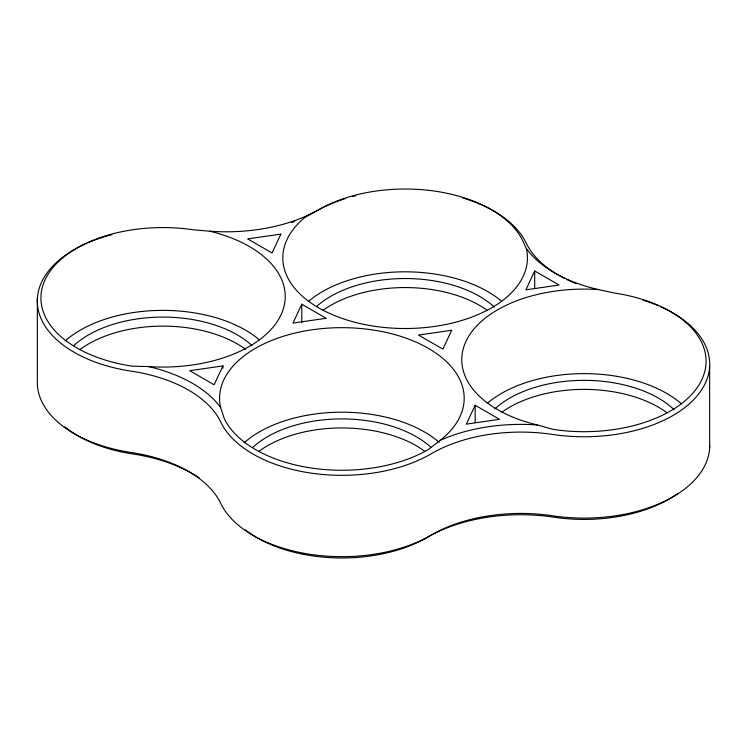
<?xml version="1.0" encoding="UTF-8"?>
<svg xmlns="http://www.w3.org/2000/svg" width="747" height="747" viewBox="0 0 747 747"><rect width="100%" height="100%" fill="white"/><g stroke="black" fill="none" stroke-linecap="round" stroke-linejoin="round"><path stroke-width="1.12" d="M222.951 365.899L214.137 384.77L189.757 370.699L222.951 365.899L222.951 368.224M301.797 304.206L292.983 323.077L326.178 318.287L301.797 304.206L301.797 322.751M534.703 270.965L525.879 289.836L559.083 285.046L534.703 270.965L534.703 288.351M475.167 405.257L466.352 424.128L499.547 419.328L475.167 405.257L475.167 422.634M439.89 440.515L428.759 449.264A121.985 70.433 0 0 1 224.277 418.553L220.636 407.582A131.155 75.727 0 0 0 148.578 366.581L132.21 366.17A121.985 70.433 0 0 1 44.857 280.274A121.985 70.433 0 0 1 193.632 229.843L209.59 231.187A131.155 75.727 0 0 0 307.11 215.659L318.241 210.01A121.985 70.433 0 0 1 522.723 240.721L526.364 248.592A131.155 75.727 0 0 0 598.422 289.593L614.79 293.104A121.985 70.433 0 0 1 702.143 379A121.985 70.433 0 0 1 553.368 429.422L537.41 424.987A131.155 75.727 0 0 0 439.89 440.515A122.303 70.61 0 0 0 372.669 329.941A122.303 70.61 0 0 0 220.636 407.582M709.65 366.422L709.65 447.752M37.35 298.791L37.35 380.13A125.627 72.524 0 0 0 131.295 452.505A125.627 72.524 0 0 1 220.767 503.413A125.627 72.524 0 0 0 431.346 535.048A125.627 72.524 0 0 1 552.453 515.766A125.627 72.524 0 0 0 709.706 445.595M677.688 493.524A120.09 69.331 0 0 1 553.844 517.185A131.155 75.727 0 0 0 427.405 537.317A120.09 69.331 0 0 1 245.249 529.819M199.234 477.921A131.155 75.727 0 0 0 132.686 453.933A120.09 69.331 0 0 1 64.961 426.939M660.357 306.606A125.627 72.524 0 0 1 697.007 396.013A125.627 72.524 0 0 1 552.453 434.427A125.627 72.524 0 0 0 431.346 453.709A125.627 72.524 0 0 1 220.767 422.083A125.627 72.524 0 0 0 131.295 371.166A125.627 72.524 0 0 1 39.796 315.374A125.627 72.524 0 0 1 86.465 243.419M643.092 300.21A125.627 72.524 0 0 1 658.303 305.719M576.311 283.673A125.627 72.524 0 0 1 566.908 279.565M564.909 278.584A125.627 72.524 0 0 1 526.233 243.13A125.627 72.524 0 0 0 462.449 197.871M334.852 202.297A125.627 72.524 0 0 0 315.654 211.504A125.627 72.524 0 0 1 304.739 217.19M335.945 201.877A125.627 72.524 0 0 1 345.609 198.543M352.36 196.592A125.627 72.524 0 0 1 355.787 195.714M258.639 451.552A105.15 60.703 0 0 1 424.641 451.216M322.816 310.491A105.15 60.703 0 0 1 487.025 310.192M501.779 412.307A105.15 60.703 0 0 1 666.856 412.652M79.686 349.736A105.15 60.703 0 0 1 245.688 349.391M537.41 424.987A122.303 70.61 0 0 1 465.717 341.939A122.303 70.61 0 0 1 598.422 289.593M526.364 248.592A122.303 70.61 0 0 1 374.331 326.234A122.303 70.61 0 0 1 307.11 215.659M294.598 221.42A125.627 72.524 0 0 1 291.423 222.569M209.59 231.187A122.303 70.61 0 0 1 281.283 314.235A122.303 70.61 0 0 1 148.578 366.581M87.586 242.934A125.627 72.524 0 0 1 111.845 234.707M244.101 442.756A116.765 67.417 0 0 1 439.236 442.392M65.138 340.94A116.765 67.417 0 0 1 259.433 339.848M308.184 301.648A116.765 67.417 0 0 1 501.639 301.284M487.987 402.754A116.765 67.417 0 0 1 681.441 403.828M73.71 345.656A105.15 60.703 0 0 1 252.066 345.6M494.878 408.917A105.15 60.703 0 0 1 674.065 409.645M316.719 306.373A105.15 60.703 0 0 1 494.271 307.036M252.663 447.481A105.15 60.703 0 0 1 431.019 447.425M280.881 234.119L272.057 252.99L247.677 238.909L280.881 234.119M451.702 330.267L442.887 349.129L418.507 335.058L451.702 330.267"/></g></svg>
